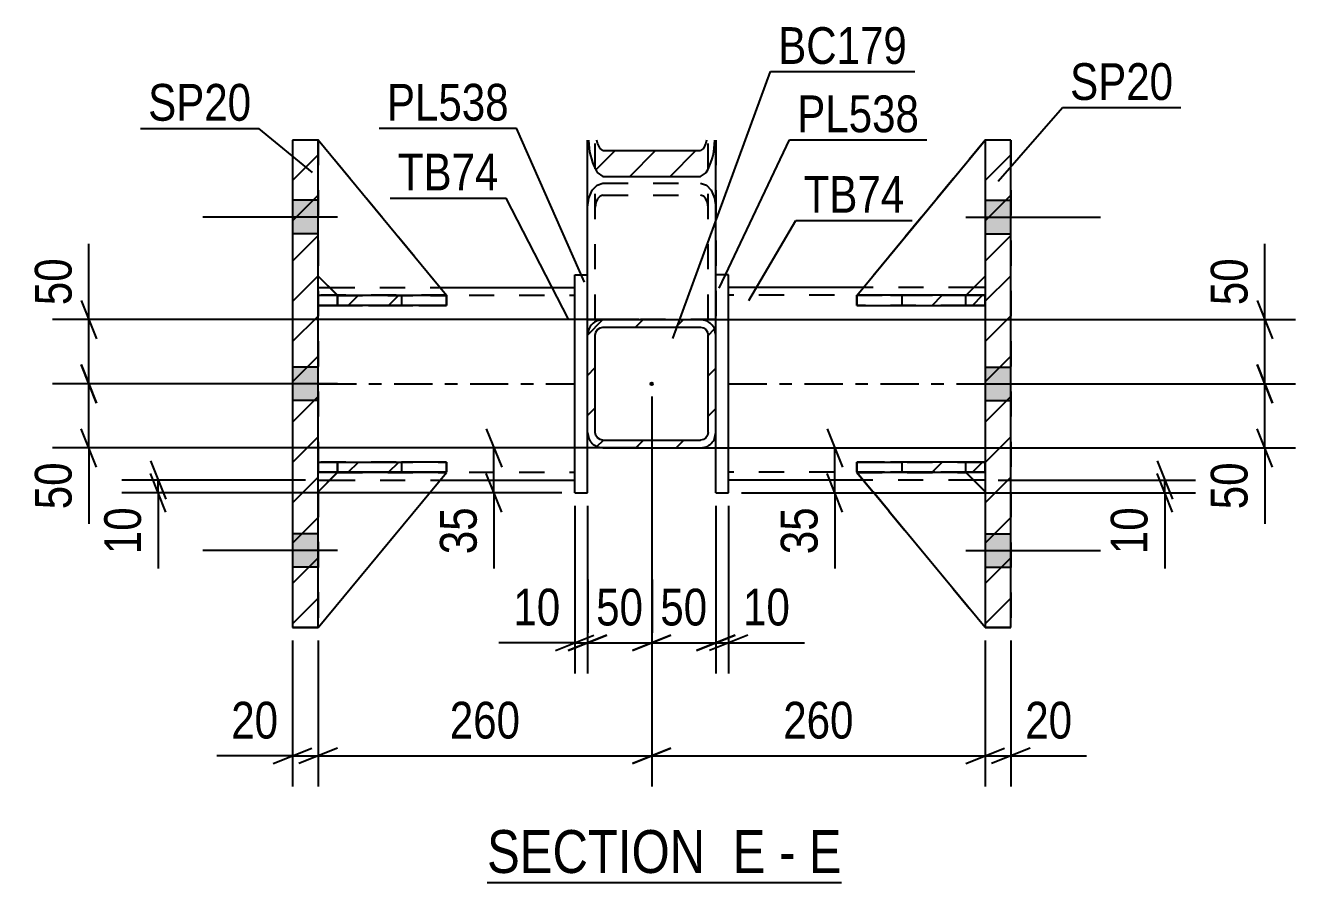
# Model space of a CAD drawing. Header units: millimetres. Extents: x 0 to 841, y 0 to 594.
# Drawn here: x 164 to 263, y 109.6 to 176.4 of the extents above; entities that cross this region are included whole.
import ezdxf

# ---------------------------------------------------------------- set-up
doc = ezdxf.new("R2010")
doc.units = ezdxf.units.MM
doc.linetypes.add('DXK_LINE_DOT2', pattern=[3.9198, 1.9599, -1.9599])
doc.linetypes.add('DXK_LINE_DOT3', pattern=[5.9187, 2.979, -0.9799, 0.9799, -0.9799])
doc.styles.add('Arial Narrow', font='ARIALN.TTF', dxfattribs={"height": 0.2})

# ---------------------------------------------------------------- blocks, each defined once
blk = doc.blocks.new('Unknown-122573939-16 - 6267')
at = {"color": 6, "linetype": 'Continuous'}
blk.add_line((200.005, 109.595), (227.652, 109.595), dxfattribs=at)
at = {"color": 0, "linetype": 'Continuous'}
for points in [[(218.113, 110.345), (218.113, 113.845), (200.005, 113.845), (200.005, 110.345)], [(221.72, 110.345), (221.72, 113.845), (219.163, 113.845), (219.163, 110.345)], [(224.045, 110.345), (224.045, 113.845), (222.77, 113.845), (222.77, 110.345)], [(227.652, 110.345), (227.652, 113.845), (225.095, 113.845), (225.095, 110.345)]]:
    blk.add_wipeout(points, dxfattribs=at)
at = {"color": 7, "linetype": 'Continuous', "style": 'Arial Narrow'}
for s, height, p in [('SECTION ', 3.3405, (200.005, 110.345)), ('E', 3.34, (219.163, 110.345)), ('E', 3.34, (225.095, 110.345)), ('-', 3.34, (222.77, 110.345))]:
    blk.add_text(s, height=height, dxfattribs=at).set_placement(p)
blk = doc.blocks.new('Part-122573939-6396 - 6267')
at = {"linetype": 'Continuous'}
h = blk.add_hatch(dxfattribs=at)
h.set_pattern_fill('', scale=0.7, style=0, pattern_type=0)
h.set_pattern_definition([(45, (232.3552, 142.3732), (-1.57154, 1.57154), [])])
h.paths.add_polyline_path([(238.843, 142.373), (232.355, 142.373), (232.355, 141.573), (238.843, 141.573)])
at = {"color": 2, "linetype": 'Continuous'}
for p, q in [((228.843, 142.373), (232.355, 142.373)), ((228.843, 142.373), (228.843, 141.573)), ((238.843, 142.373), (232.355, 142.373)), ((232.355, 142.373), (232.355, 141.573)), ((238.843, 142.373), (238.843, 142.373)), ((238.843, 141.573), (238.843, 142.373)), ((228.843, 141.573), (232.355, 141.573)), ((232.355, 141.573), (238.843, 141.573)), ((238.843, 141.573), (238.843, 141.573))]:
    blk.add_line(p, q, dxfattribs=at)
at = {"color": 7, "linetype": 'DXK_LINE_DOT2'}
for p, q in [((237.343, 142.373), (228.843, 142.373)), ((237.343, 141.573), (237.343, 142.373)), ((238.843, 142.373), (237.343, 142.373)), ((238.843, 142.373), (238.843, 141.573)), ((228.843, 141.573), (238.843, 141.573))]:
    blk.add_line(p, q, dxfattribs=at)
blk = doc.blocks.new('Part-122573939-6332 - 6267')
at = {"color": 7, "linetype": 'DXK_LINE_DOT2'}
for p, q in [((207.842, 153.475), (207.842, 167.475)), ((208.442, 153.475), (208.442, 167.475)), ((217.242, 153.475), (217.242, 167.475)), ((217.842, 167.475), (217.842, 153.475)), ((217.842, 153.475), (207.842, 153.475))]:
    blk.add_line(p, q, dxfattribs=at)
blk = doc.blocks.new('Bolt-122573939-6338 - 6267')
at = {"linetype": 'Continuous'}
for points in [[(186.842, 160.173), (186.842, 162.773), (184.842, 162.773), (184.842, 160.173)], [(186.842, 160.173), (186.842, 162.773), (184.842, 162.773), (184.842, 160.173)], [(186.842, 147.173), (186.842, 149.773), (184.842, 149.773), (184.842, 147.173)], [(186.842, 134.173), (186.842, 136.773), (184.842, 136.773), (184.842, 134.173)], [(186.842, 134.173), (186.842, 136.773), (184.842, 136.773), (184.842, 134.173)]]:
    blk.add_hatch(color=1, dxfattribs=at).paths.add_polyline_path(points)
at = {"color": 1, "linetype": 'Continuous'}
for p, q in [((186.842, 162.773), (184.842, 162.773)), ((186.842, 162.773), (184.842, 162.773)), ((188.342, 161.473), (177.842, 161.473)), ((188.342, 161.473), (177.842, 161.473)), ((186.842, 160.173), (184.842, 160.173)), ((186.842, 160.173), (184.842, 160.173)), ((186.842, 149.773), (184.842, 149.773)), ((188.342, 148.473), (177.842, 148.473)), ((186.842, 147.173), (184.842, 147.173)), ((186.842, 136.773), (184.842, 136.773)), ((186.842, 136.773), (184.842, 136.773)), ((188.342, 135.473), (177.842, 135.473)), ((188.342, 135.473), (177.842, 135.473)), ((186.842, 134.173), (184.842, 134.173)), ((186.842, 134.173), (184.842, 134.173))]:
    blk.add_line(p, q, dxfattribs=at)
blk = doc.blocks.new('Part-122573939-6383 - 6267')
at = {"color": 7, "linetype": 'DXK_LINE_DOT2'}
for p, q in [((186.842, 155.373), (188.342, 155.373)), ((196.842, 155.373), (186.842, 155.373)), ((186.842, 155.373), (186.842, 155.373)), ((186.842, 155.373), (186.842, 154.573)), ((186.842, 155.373), (186.842, 154.573)), ((188.342, 154.573), (186.842, 154.573)), ((186.842, 154.573), (196.842, 154.573)), ((186.842, 154.573), (186.842, 154.573)), ((188.342, 155.373), (196.842, 155.373)), ((188.342, 155.373), (188.342, 154.573)), ((196.842, 154.573), (188.342, 154.573)), ((196.842, 155.373), (196.842, 154.573))]:
    blk.add_line(p, q, dxfattribs=at)
blk = doc.blocks.new('Part-122573939-6349 - 6267')
at = {"linetype": 'Continuous'}
h = blk.add_hatch(dxfattribs=at)
h.set_pattern_fill('', scale=0.7, style=0, pattern_type=0)
h.set_pattern_definition([(45, (217.1133, 167.4748), (-1.57154, 1.57154), [])])
h.paths.add_polyline_path([(217.772, 167.475), (217.113, 167.475), (217.067, 167.24), (216.872, 166.803), (216.642, 166.65), (209.042, 166.65), (208.813, 166.803), (208.618, 167.24), (208.571, 167.475), (207.913, 167.475), (207.934, 167.123), (208.194, 165.815), (208.583, 164.94), (209.042, 164.633), (216.642, 164.633), (217.102, 164.94), (217.491, 165.815), (217.751, 167.123)])
at = {"color": 2, "linetype": 'Continuous'}
for p, q in [((207.842, 156.973), (207.842, 167.475)), ((207.913, 167.475), (207.934, 167.123)), ((208.618, 167.24), (208.571, 167.475)), ((217.113, 167.475), (217.067, 167.24)), ((217.751, 167.123), (217.772, 167.475)), ((217.842, 156.973), (217.842, 167.475)), ((208.813, 166.803), (208.618, 167.24)), ((209.042, 166.65), (208.813, 166.803)), ((209.042, 166.65), (216.642, 166.65)), ((216.872, 166.803), (216.642, 166.65)), ((217.067, 167.24), (216.872, 166.803)), ((208.583, 164.94), (209.042, 164.633)), ((209.042, 164.633), (216.642, 164.633)), ((216.642, 164.633), (217.102, 164.94)), ((207.842, 153.475), (209.042, 153.475)), ((217.491, 153.475), (216.642, 153.475)), ((217.751, 153.475), (217.491, 153.475)), ((217.842, 153.475), (217.751, 153.475))]:
    blk.add_line(p, q, dxfattribs=at)
at = {"color": 7, "linetype": 'DXK_LINE_DOT2'}
for p, q in [((208.442, 153.475), (208.442, 167.475)), ((217.242, 153.475), (217.242, 167.475)), ((207.934, 162.953), (208.194, 163.557)), ((208.194, 163.557), (208.583, 163.96)), ((208.583, 163.96), (209.042, 164.102)), ((209.042, 164.102), (216.642, 164.102)), ((216.642, 164.102), (217.102, 163.96)), ((217.102, 163.96), (217.491, 163.557)), ((217.491, 163.557), (217.751, 162.953)), ((207.842, 162.241), (207.934, 162.953)), ((208.488, 162.597), (208.442, 162.241)), ((208.618, 162.899), (208.488, 162.597)), ((208.813, 163.101), (208.618, 162.899)), ((209.042, 163.172), (208.813, 163.101)), ((209.042, 163.172), (216.642, 163.172)), ((216.872, 163.101), (216.642, 163.172)), ((217.067, 162.899), (216.872, 163.101)), ((217.197, 162.597), (217.067, 162.899)), ((217.242, 162.241), (217.197, 162.597)), ((217.751, 162.953), (217.842, 162.241)), ((207.842, 153.475), (207.842, 156.973)), ((217.842, 153.475), (217.842, 156.973)), ((207.934, 153.475), (207.842, 153.475)), ((209.042, 153.475), (217.102, 153.475)), ((217.491, 153.475), (217.242, 153.475))]:
    blk.add_line(p, q, dxfattribs=at)
at = {"color": 2, "linetype": 'Continuous'}
for centre, start, end in [((213.077, 167.465), 183.81146, 209.33219), ((212.608, 167.465), 330.66781, 356.18854)]:
    blk.add_arc(centre, 5.154, start, end, dxfattribs=at)
blk = doc.blocks.new('Bolt-122573939-6361 - 6267')
at = {"linetype": 'Continuous'}
for points in [[(240.843, 160.173), (240.843, 162.773), (238.843, 162.773), (238.843, 160.173)], [(240.843, 160.173), (240.843, 162.773), (238.843, 162.773), (238.843, 160.173)], [(240.843, 147.173), (240.843, 149.773), (238.843, 149.773), (238.843, 147.173)], [(240.843, 134.173), (240.843, 136.773), (238.843, 136.773), (238.843, 134.173)], [(240.843, 134.173), (240.843, 136.773), (238.843, 136.773), (238.843, 134.173)]]:
    blk.add_hatch(color=1, dxfattribs=at).paths.add_polyline_path(points)
at = {"color": 1, "linetype": 'Continuous'}
for p, q in [((238.843, 162.773), (240.843, 162.773)), ((238.843, 162.773), (240.843, 162.773)), ((237.343, 161.473), (247.843, 161.473)), ((237.343, 161.473), (247.843, 161.473)), ((238.843, 160.173), (240.843, 160.173)), ((238.843, 160.173), (240.843, 160.173)), ((238.843, 149.773), (240.843, 149.773)), ((237.343, 148.473), (247.843, 148.473)), ((238.843, 147.173), (240.843, 147.173)), ((238.843, 136.773), (240.843, 136.773)), ((238.843, 136.773), (240.843, 136.773)), ((237.343, 135.473), (247.843, 135.473)), ((237.343, 135.473), (247.843, 135.473)), ((238.843, 134.173), (240.843, 134.173)), ((238.843, 134.173), (240.843, 134.173))]:
    blk.add_line(p, q, dxfattribs=at)
blk = doc.blocks.new('Part-122573939-6382 - 6267')
at = {"linetype": 'Continuous'}
h = blk.add_hatch(dxfattribs=at)
h.set_pattern_fill('', scale=0.7, style=0, pattern_type=0)
h.set_pattern_definition([(45, (186.8416, 142.3732), (-1.57154, 1.57154), [])])
h.paths.add_polyline_path([(193.329, 142.373), (186.842, 142.373), (186.842, 141.573), (193.329, 141.573)])
at = {"color": 2, "linetype": 'Continuous'}
for p, q in [((186.842, 142.373), (186.842, 142.373)), ((186.842, 142.373), (193.329, 142.373)), ((186.842, 141.573), (186.842, 142.373)), ((196.842, 142.373), (193.329, 142.373)), ((193.329, 142.373), (193.329, 141.573)), ((196.842, 141.573), (196.842, 142.373)), ((186.842, 141.573), (186.842, 141.573)), ((193.329, 141.573), (186.842, 141.573)), ((196.842, 141.573), (193.329, 141.573))]:
    blk.add_line(p, q, dxfattribs=at)
at = {"color": 7, "linetype": 'DXK_LINE_DOT2'}
for p, q in [((196.842, 142.373), (186.842, 142.373)), ((186.842, 141.573), (186.842, 142.373)), ((188.342, 141.573), (188.342, 142.373)), ((186.842, 141.573), (188.342, 141.573)), ((188.342, 141.573), (196.842, 141.573))]:
    blk.add_line(p, q, dxfattribs=at)
blk = doc.blocks.new('Part-122573939-6384 - 6267')
at = {"color": 7, "linetype": 'DXK_LINE_DOT2'}
for p, q in [((186.842, 142.373), (188.342, 142.373)), ((196.842, 142.373), (186.842, 142.373)), ((186.842, 142.373), (186.842, 142.373)), ((186.842, 142.373), (186.842, 141.573)), ((186.842, 142.373), (186.842, 141.573)), ((188.342, 142.373), (196.842, 142.373)), ((188.342, 142.373), (188.342, 141.573)), ((196.842, 142.373), (196.842, 141.573)), ((188.342, 141.573), (186.842, 141.573)), ((186.842, 141.573), (196.842, 141.573)), ((186.842, 141.573), (186.842, 141.573)), ((196.842, 141.573), (188.342, 141.573))]:
    blk.add_line(p, q, dxfattribs=at)
blk = doc.blocks.new('Part-122573939-6385 - 6267')
at = {"color": 7, "linetype": 'DXK_LINE_DOT2'}
for p, q in [((186.842, 156.863), (186.842, 167.473)), ((196.842, 155.363), (186.842, 167.473)), ((196.842, 155.363), (186.842, 167.473)), ((186.842, 156.863), (188.342, 155.363)), ((186.842, 156.863), (188.342, 155.363)), ((188.342, 155.363), (196.842, 155.363)), ((188.342, 155.363), (188.342, 155.363)), ((188.342, 155.363), (196.842, 155.363)), ((196.842, 155.363), (196.842, 155.363))]:
    blk.add_line(p, q, dxfattribs=at)
blk = doc.blocks.new('Part-122573939-6386 - 6267')
at = {"color": 2, "linetype": 'Continuous'}
for p, q in [((196.842, 155.363), (186.842, 167.473)), ((188.332, 155.373), (186.842, 156.863)), ((195.594, 155.363), (196.842, 155.363)), ((196.842, 155.363), (196.842, 155.363))]:
    blk.add_line(p, q, dxfattribs=at)
at = {"color": 7, "linetype": 'DXK_LINE_DOT2'}
for p, q in [((186.842, 156.863), (186.842, 167.473)), ((196.842, 155.363), (186.842, 167.473)), ((186.842, 156.863), (188.342, 155.363)), ((188.342, 155.363), (188.332, 155.373)), ((188.342, 155.363), (195.594, 155.363)), ((188.342, 155.363), (188.342, 155.363)), ((188.342, 155.363), (196.842, 155.363))]:
    blk.add_line(p, q, dxfattribs=at)
blk = doc.blocks.new('Part-122573939-6387 - 6267')
at = {"color": 7, "linetype": 'DXK_LINE_DOT2'}
for p, q in [((188.342, 141.563), (186.842, 140.063)), ((186.842, 129.473), (196.842, 141.563)), ((186.842, 140.063), (188.342, 141.563)), ((186.842, 129.473), (196.842, 141.563)), ((196.842, 141.563), (188.342, 141.563)), ((188.342, 141.563), (188.342, 141.563)), ((188.342, 141.563), (196.842, 141.563)), ((196.842, 141.563), (196.842, 141.563)), ((186.842, 140.063), (186.842, 129.473))]:
    blk.add_line(p, q, dxfattribs=at)
blk = doc.blocks.new('Part-122573939-6394 - 6267')
at = {"color": 2, "linetype": 'Continuous'}
for p, q in [((188.342, 141.563), (186.842, 140.063)), ((186.842, 129.473), (196.842, 141.563)), ((196.842, 141.563), (188.342, 141.563)), ((188.342, 141.563), (188.342, 141.563)), ((196.842, 141.563), (196.842, 141.563))]:
    blk.add_line(p, q, dxfattribs=at)
at = {"color": 7, "linetype": 'DXK_LINE_DOT2'}
for p, q in [((186.842, 140.063), (188.342, 141.563)), ((186.842, 129.473), (196.842, 141.563)), ((188.342, 141.563), (196.842, 141.563)), ((186.842, 140.063), (186.842, 129.473))]:
    blk.add_line(p, q, dxfattribs=at)
blk = doc.blocks.new('Part-122573939-6395 - 6267')
at = {"linetype": 'Continuous'}
h = blk.add_hatch(dxfattribs=at)
h.set_pattern_fill('', scale=0.7, style=0, pattern_type=0)
h.set_pattern_definition([(45, (232.3552, 155.3732), (-1.57154, 1.57154), [])])
h.paths.add_polyline_path([(238.843, 155.373), (232.355, 155.373), (232.355, 154.573), (238.843, 154.573)])
at = {"color": 2, "linetype": 'Continuous'}
for p, q in [((228.851, 155.373), (228.843, 155.373)), ((228.843, 155.373), (228.843, 154.573)), ((228.843, 154.573), (232.355, 154.573)), ((232.355, 155.373), (230.09, 155.373)), ((238.843, 155.373), (232.355, 155.373)), ((232.355, 155.373), (232.355, 154.573)), ((232.355, 154.573), (238.843, 154.573)), ((238.843, 155.373), (238.843, 155.373)), ((238.843, 154.573), (238.843, 155.373)), ((238.843, 154.573), (238.843, 154.573))]:
    blk.add_line(p, q, dxfattribs=at)
at = {"color": 7, "linetype": 'DXK_LINE_DOT2'}
for p, q in [((228.843, 154.573), (238.843, 154.573)), ((230.09, 155.373), (228.851, 155.373)), ((237.343, 155.373), (228.851, 155.373)), ((237.343, 154.573), (237.343, 155.373)), ((237.343, 155.373), (238.843, 155.373)), ((238.843, 154.573), (238.843, 155.373))]:
    blk.add_line(p, q, dxfattribs=at)
blk = doc.blocks.new('Part-122573939-6397 - 6267')
at = {"color": 7, "linetype": 'DXK_LINE_DOT2'}
for p, q in [((228.843, 154.573), (228.843, 155.373)), ((228.843, 155.373), (237.343, 155.373)), ((238.842, 155.373), (228.843, 155.373)), ((237.343, 154.573), (228.843, 154.573)), ((228.843, 154.573), (238.842, 154.573)), ((237.343, 154.573), (237.343, 155.373)), ((237.343, 155.373), (238.843, 155.373)), ((238.843, 154.573), (237.343, 154.573)), ((238.842, 154.573), (238.842, 155.373)), ((238.842, 155.373), (238.843, 155.373)), ((238.842, 154.573), (238.843, 154.573)), ((238.843, 154.573), (238.843, 155.373))]:
    blk.add_line(p, q, dxfattribs=at)
blk = doc.blocks.new('Part-122573939-6398 - 6267')
at = {"color": 7, "linetype": 'DXK_LINE_DOT2'}
for p, q in [((228.843, 141.573), (228.843, 142.373)), ((228.843, 142.373), (237.343, 142.373)), ((238.842, 142.373), (228.843, 142.373)), ((237.343, 141.573), (237.343, 142.373)), ((237.343, 142.373), (238.843, 142.373)), ((238.842, 141.573), (238.842, 142.373)), ((238.842, 142.373), (238.843, 142.373)), ((238.843, 141.573), (238.843, 142.373)), ((237.343, 141.573), (228.843, 141.573)), ((228.843, 141.573), (238.842, 141.573)), ((238.843, 141.573), (237.343, 141.573)), ((238.842, 141.573), (238.843, 141.573))]:
    blk.add_line(p, q, dxfattribs=at)
blk = doc.blocks.new('Part-122573939-6399 - 6267')
at = {"color": 7, "linetype": 'DXK_LINE_DOT2'}
for p, q in [((228.843, 155.363), (238.843, 167.473)), ((238.843, 167.473), (228.843, 155.363)), ((238.843, 167.473), (238.843, 156.863)), ((238.843, 156.863), (237.343, 155.363)), ((237.343, 155.363), (238.843, 156.863)), ((228.843, 155.363), (228.843, 155.363)), ((237.343, 155.363), (228.843, 155.363)), ((237.343, 155.363), (228.843, 155.363)), ((237.343, 155.363), (237.343, 155.363))]:
    blk.add_line(p, q, dxfattribs=at)
blk = doc.blocks.new('Part-122573939-6404 - 6267')
at = {"color": 2, "linetype": 'Continuous'}
for p, q in [((229.346, 155.973), (218.842, 155.973)), ((238.843, 155.973), (237.952, 155.973)), ((229.33, 140.973), (218.842, 140.973)), ((238.843, 140.973), (237.932, 140.973))]:
    blk.add_line(p, q, dxfattribs=at)
at = {"color": 7, "linetype": 'DXK_LINE_DOT2'}
for p, q in [((218.842, 140.973), (218.842, 155.973)), ((237.952, 155.973), (229.346, 155.973)), ((238.843, 155.973), (238.843, 140.973)), ((238.843, 155.373), (218.842, 155.373)), ((238.843, 141.573), (218.842, 141.573)), ((237.932, 140.973), (229.33, 140.973))]:
    blk.add_line(p, q, dxfattribs=at)
at = {"color": 7, "linetype": 'DXK_LINE_DOT3'}
blk.add_line((218.842, 148.473), (238.843, 148.473), dxfattribs=at)
blk = doc.blocks.new('Part-122573939-6413 - 6267')
at = {"linetype": 'Continuous'}
h = blk.add_hatch(dxfattribs=at)
h.set_pattern_fill('', scale=0.7, style=0, pattern_type=0)
h.set_pattern_definition([(45, (209.0424, 153.4754), (-1.57154, 1.57154), [])])
h.paths.add_polyline_path([(216.642, 153.475), (209.042, 153.475), (208.583, 153.384), (208.194, 153.124), (207.934, 152.735), (207.842, 152.275), (207.842, 144.675), (207.934, 144.216), (208.194, 143.827), (208.583, 143.567), (209.042, 143.475), (216.642, 143.475), (217.102, 143.567), (217.491, 143.827), (217.751, 144.216), (217.842, 144.675), (217.842, 152.275), (217.751, 152.735), (217.491, 153.124), (217.102, 153.384)])
h.paths.add_polyline_path([(217.197, 152.505), (217.242, 152.275), (217.242, 144.675), (217.197, 144.446), (217.067, 144.251), (216.872, 144.121), (216.642, 144.075), (209.042, 144.075), (208.813, 144.121), (208.618, 144.251), (208.488, 144.446), (208.442, 144.675), (208.442, 152.275), (208.488, 152.505), (208.618, 152.7), (208.813, 152.83), (209.042, 152.875), (216.642, 152.875), (216.872, 152.83), (217.067, 152.7)])
blk.add_hatch(color=30, dxfattribs=at).paths.add_polyline_path([(212.842, 148.375, -1), (212.842, 148.575, -1)])
at = {"color": 2, "linetype": 'Continuous'}
for p, q in [((207.934, 152.735), (207.842, 152.275)), ((208.488, 152.505), (208.618, 152.7)), ((209.042, 153.475), (208.583, 153.384)), ((208.618, 152.7), (208.813, 152.83)), ((208.813, 152.83), (209.042, 152.875)), ((209.042, 153.475), (209.042, 153.475)), ((209.042, 153.475), (216.642, 153.475)), ((209.042, 152.875), (209.042, 152.875)), ((209.042, 152.875), (216.642, 152.875)), ((216.642, 153.475), (216.642, 153.475)), ((217.102, 153.384), (216.642, 153.475)), ((216.642, 152.875), (216.642, 152.875)), ((216.642, 152.875), (216.872, 152.83)), ((216.872, 152.83), (217.067, 152.7)), ((217.067, 152.7), (217.197, 152.505)), ((217.842, 152.275), (217.751, 152.735)), ((207.842, 152.275), (207.842, 152.275)), ((207.842, 144.675), (207.842, 152.275)), ((208.442, 152.275), (208.488, 152.505)), ((208.442, 152.275), (208.442, 152.275)), ((208.442, 144.675), (208.442, 152.275)), ((217.197, 152.505), (217.242, 152.275)), ((217.242, 152.275), (217.242, 152.275)), ((217.242, 144.675), (217.242, 152.275)), ((217.842, 152.275), (217.842, 152.275)), ((217.842, 144.675), (217.842, 152.275)), ((207.842, 144.675), (207.842, 144.675)), ((207.842, 144.675), (207.934, 144.216)), ((208.442, 144.675), (208.442, 144.675)), ((208.488, 144.446), (208.442, 144.675)), ((217.242, 144.675), (217.197, 144.446)), ((217.242, 144.675), (217.242, 144.675)), ((217.751, 144.216), (217.842, 144.675)), ((217.842, 144.675), (217.842, 144.675)), ((208.618, 144.251), (208.488, 144.446)), ((208.813, 144.121), (208.618, 144.251)), ((209.042, 144.075), (208.813, 144.121)), ((209.042, 144.075), (209.042, 144.075)), ((209.042, 144.075), (216.642, 144.075)), ((216.872, 144.121), (216.642, 144.075)), ((216.642, 144.075), (216.642, 144.075)), ((217.067, 144.251), (216.872, 144.121)), ((217.197, 144.446), (217.067, 144.251)), ((208.583, 143.567), (209.042, 143.475)), ((209.042, 143.475), (209.042, 143.475)), ((209.042, 143.475), (216.642, 143.475)), ((216.642, 143.475), (217.102, 143.567)), ((216.642, 143.475), (216.642, 143.475))]:
    blk.add_line(p, q, dxfattribs=at)
at = {"color": 7, "linetype": 'DXK_LINE_DOT3'}
blk.add_line((212.842, 148.475), (212.842, 148.475), dxfattribs=at)
at = {"color": 30, "linetype": 'DXK_LINE_DOT3'}
blk.add_line((212.842, 148.475), (212.842, 148.475), dxfattribs=at)
at = {"color": 30, "linetype": 'Continuous'}
blk.add_circle((212.842, 148.475), 0.1, dxfattribs=at)
at = {"color": 2, "linetype": 'Continuous'}
for centre, start, end in [((209.042, 152.275), 112.5, 157.5), ((216.642, 152.275), 22.5, 67.5), ((209.042, 144.675), 202.5, 247.5), ((216.642, 144.675), 292.5, 337.5)]:
    blk.add_arc(centre, 1.2, start, end, dxfattribs=at)
blk = doc.blocks.new('Part-122573939-6414 - 6267')
at = {"color": 2, "linetype": 'Continuous'}
for p, q in [((228.843, 155.363), (238.843, 167.473)), ((237.352, 155.373), (238.843, 156.863)), ((228.843, 155.363), (228.843, 155.363)), ((230.09, 155.363), (228.843, 155.363))]:
    blk.add_line(p, q, dxfattribs=at)
at = {"color": 7, "linetype": 'DXK_LINE_DOT2'}
for p, q in [((228.843, 155.363), (238.843, 167.473)), ((238.843, 167.473), (238.843, 156.863)), ((238.843, 156.863), (237.343, 155.363)), ((237.343, 155.363), (228.843, 155.363)), ((237.343, 155.363), (230.09, 155.363)), ((237.343, 155.363), (237.352, 155.373)), ((237.343, 155.363), (237.343, 155.363))]:
    blk.add_line(p, q, dxfattribs=at)
blk = doc.blocks.new('Part-122573939-6415 - 6267')
at = {"color": 7, "linetype": 'DXK_LINE_DOT2'}
for p, q in [((228.843, 141.563), (237.343, 141.563)), ((238.843, 129.473), (228.843, 141.563)), ((228.843, 141.563), (228.843, 141.563)), ((237.343, 141.563), (228.843, 141.563)), ((228.843, 141.563), (238.843, 129.473)), ((237.343, 141.563), (238.843, 140.063)), ((237.343, 141.563), (237.343, 141.563)), ((238.843, 140.063), (237.343, 141.563)), ((238.843, 140.063), (238.843, 129.473))]:
    blk.add_line(p, q, dxfattribs=at)
blk = doc.blocks.new('Part-122573939-6416 - 6267')
at = {"color": 2, "linetype": 'Continuous'}
for p, q in [((228.843, 141.563), (228.843, 141.563)), ((237.343, 141.563), (228.843, 141.563)), ((238.843, 129.473), (228.843, 141.563)), ((237.343, 141.563), (237.343, 141.563)), ((237.343, 141.563), (238.843, 140.063))]:
    blk.add_line(p, q, dxfattribs=at)
at = {"color": 7, "linetype": 'DXK_LINE_DOT2'}
for p, q in [((228.843, 141.563), (237.343, 141.563)), ((238.843, 129.473), (228.843, 141.563)), ((237.343, 141.563), (238.843, 140.063)), ((238.843, 140.063), (238.843, 129.473))]:
    blk.add_line(p, q, dxfattribs=at)
blk = doc.blocks.new('Part-122573939-6421 - 6267')
at = {"color": 2, "linetype": 'Continuous'}
for p, q in [((186.842, 155.973), (187.733, 155.973)), ((196.339, 155.973), (206.842, 155.973)), ((186.842, 140.973), (187.752, 140.973)), ((196.354, 140.973), (206.842, 140.973))]:
    blk.add_line(p, q, dxfattribs=at)
at = {"color": 7, "linetype": 'DXK_LINE_DOT2'}
for p, q in [((186.842, 140.973), (186.842, 155.973)), ((187.733, 155.973), (196.339, 155.973)), ((206.842, 140.973), (206.842, 155.973)), ((186.842, 155.373), (206.842, 155.373)), ((186.842, 141.573), (206.842, 141.573)), ((187.752, 140.973), (196.354, 140.973))]:
    blk.add_line(p, q, dxfattribs=at)
at = {"color": 7, "linetype": 'DXK_LINE_DOT3'}
blk.add_line((186.842, 148.473), (206.842, 148.473), dxfattribs=at)
blk = doc.blocks.new('Part-122573939-6426 - 6267')
at = {"color": 2, "linetype": 'Continuous'}
for p, q in [((206.842, 139.973), (206.842, 156.973)), ((206.842, 156.973), (207.842, 156.973)), ((207.842, 152.275), (207.842, 156.973)), ((207.842, 139.973), (207.842, 144.675)), ((206.842, 139.973), (207.842, 139.973))]:
    blk.add_line(p, q, dxfattribs=at)
at = {"color": 7, "linetype": 'DXK_LINE_DOT2'}
blk.add_line((207.842, 144.675), (207.842, 152.275), dxfattribs=at)
blk = doc.blocks.new('Part-122573939-6431 - 6267')
at = {"color": 2, "linetype": 'Continuous'}
for p, q in [((218.842, 156.973), (217.842, 156.973)), ((217.842, 152.275), (217.842, 156.973)), ((218.842, 139.973), (218.842, 156.973)), ((217.842, 139.973), (217.842, 144.675)), ((217.842, 139.973), (218.842, 139.973))]:
    blk.add_line(p, q, dxfattribs=at)
at = {"color": 7, "linetype": 'DXK_LINE_DOT2'}
blk.add_line((217.842, 144.675), (217.842, 152.275), dxfattribs=at)
blk = doc.blocks.new('Part-122573939-6439 - 6267')
at = {"linetype": 'Continuous'}
h = blk.add_hatch(dxfattribs=at)
h.set_pattern_fill('', scale=0.7, style=0, pattern_type=0)
h.set_pattern_definition([(45, (184.8424, 167.4726), (-1.57154, 1.57154), [])])
h.paths.add_polyline_path([(186.842, 167.473), (184.842, 167.473), (184.842, 129.473), (186.842, 129.473)])
at = {"color": 7, "linetype": 'DXK_LINE_DOT2'}
for p, q in [((186.842, 167.473), (184.842, 167.473)), ((184.842, 167.473), (184.842, 129.473)), ((186.842, 167.473), (186.842, 129.473)), ((186.842, 129.473), (184.842, 129.473))]:
    blk.add_line(p, q, dxfattribs=at)
at = {"color": 2, "linetype": 'Continuous'}
for p, q in [((186.842, 167.473), (184.842, 167.473)), ((184.842, 167.473), (184.842, 129.473)), ((186.842, 129.473), (186.842, 167.473)), ((184.842, 129.473), (186.842, 129.473))]:
    blk.add_line(p, q, dxfattribs=at)
blk = doc.blocks.new('Part-122573939-6444 - 6267')
at = {"linetype": 'Continuous'}
h = blk.add_hatch(dxfattribs=at)
h.set_pattern_fill('', scale=0.7, style=0, pattern_type=0)
h.set_pattern_definition([(45, (238.8428, 167.473), (-1.57154, 1.57154), [])])
h.paths.add_polyline_path([(240.843, 167.473), (238.843, 167.473), (238.843, 129.473), (240.843, 129.473)])
at = {"color": 7, "linetype": 'DXK_LINE_DOT2'}
for p, q in [((240.843, 167.473), (238.843, 167.473)), ((238.843, 167.473), (238.843, 129.473)), ((240.843, 167.473), (240.843, 129.473)), ((240.843, 129.473), (238.843, 129.473))]:
    blk.add_line(p, q, dxfattribs=at)
at = {"color": 2, "linetype": 'Continuous'}
for p, q in [((240.843, 167.473), (238.843, 167.473)), ((238.843, 167.473), (238.843, 129.473)), ((240.843, 129.473), (240.843, 167.473)), ((238.843, 129.473), (240.843, 129.473))]:
    blk.add_line(p, q, dxfattribs=at)
blk = doc.blocks.new('Part-122573939-6445 - 6267')
at = {"linetype": 'Continuous'}
h = blk.add_hatch(dxfattribs=at)
h.set_pattern_fill('', scale=0.7, style=0, pattern_type=0)
h.set_pattern_definition([(45, (186.8416, 155.3732), (-1.57154, 1.57154), [])])
h.paths.add_polyline_path([(193.329, 155.373), (186.842, 155.373), (186.842, 154.573), (193.329, 154.573)])
at = {"color": 2, "linetype": 'Continuous'}
for p, q in [((186.842, 155.373), (186.842, 155.373)), ((186.842, 155.373), (193.329, 155.373)), ((186.842, 154.573), (186.842, 155.373)), ((186.842, 154.573), (186.842, 154.573)), ((193.329, 154.573), (186.842, 154.573)), ((193.329, 155.373), (195.594, 155.373)), ((193.329, 155.373), (193.329, 154.573)), ((196.842, 154.573), (193.329, 154.573)), ((196.834, 155.373), (196.842, 155.373)), ((196.842, 154.573), (196.842, 155.373))]:
    blk.add_line(p, q, dxfattribs=at)
at = {"color": 7, "linetype": 'DXK_LINE_DOT2'}
for p, q in [((186.842, 154.573), (186.842, 155.373)), ((186.842, 155.373), (196.834, 155.373)), ((186.842, 154.573), (188.342, 154.573)), ((188.342, 154.573), (188.342, 155.373)), ((188.342, 154.573), (196.842, 154.573))]:
    blk.add_line(p, q, dxfattribs=at)
blk = doc.blocks.new('StraightDimension-122573939-6560 - 6267')
at = {"color": 7, "linetype": 'Continuous'}
for p, q in [((226.521, 144.975), (227.721, 141.975)), ((213.842, 143.475), (229.521, 143.475)), ((227.121, 139.973), (227.121, 143.475)), ((227.721, 138.473), (226.521, 141.473)), ((219.842, 139.973), (229.521, 139.973)), ((227.121, 139.973), (227.121, 134.067)), ((227.121, 139.973), (227.121, 134.067))]:
    blk.add_line(p, q, dxfattribs=at)
at = {"color": 0}
blk.add_wipeout([(226.371, 139.448), (222.171, 139.448), (222.171, 134.592), (226.371, 134.592)], dxfattribs=at)
at = {"color": 3, "style": 'Arial Narrow'}
blk.add_text('35', height=2.8633, rotation=90.00021, dxfattribs=at).set_placement((225.771, 135.192))
blk = doc.blocks.new('StraightDimension-122573939-6581 - 6267')
at = {"color": 7, "linetype": 'Continuous'}
for p, q in [((212.842, 147.475), (212.842, 125.886)), ((207.842, 138.973), (207.842, 125.886)), ((206.342, 127.686), (209.342, 128.886)), ((214.342, 128.886), (211.342, 127.686)), ((207.842, 128.286), (212.842, 128.286))]:
    blk.add_line(p, q, dxfattribs=at)
at = {"color": 0}
blk.add_wipeout([(212.771, 129.036), (212.771, 133.236), (207.914, 133.236), (207.914, 129.036)], dxfattribs=at)
at = {"color": 3, "style": 'Arial Narrow'}
blk.add_text('50', height=2.8633, dxfattribs=at).set_placement((208.514, 129.636))
blk = doc.blocks.new('StraightDimension-122573939-6453 - 6267')
at = {"color": 7, "linetype": 'Continuous'}
for p, q in [((260.645, 153.476), (260.645, 159.382)), ((260.645, 153.476), (260.645, 159.382)), ((260.045, 154.976), (261.245, 151.976)), ((213.842, 153.476), (263.045, 153.476)), ((260.645, 148.473), (260.645, 153.476)), ((261.245, 146.973), (260.045, 149.973)), ((246.343, 148.473), (263.045, 148.473))]:
    blk.add_line(p, q, dxfattribs=at)
at = {"color": 0}
blk.add_wipeout([(259.895, 158.857), (255.695, 158.857), (255.695, 154), (259.895, 154.001)], dxfattribs=at)
at = {"color": 3, "style": 'Arial Narrow'}
blk.add_text('50', height=2.8633, rotation=90.00021, dxfattribs=at).set_placement((259.295, 154.601))
blk = doc.blocks.new('StraightDimension-122573939-6527 - 6267')
at = {"color": 7, "linetype": 'Continuous'}
for p, q in [((252.245, 142.473), (253.445, 139.473)), ((239.843, 140.973), (255.245, 140.973)), ((253.445, 138.473), (252.245, 141.473)), ((252.845, 139.973), (252.845, 140.973)), ((219.842, 139.973), (255.245, 139.973)), ((252.845, 139.973), (252.845, 134.067)), ((252.845, 139.973), (252.845, 134.067))]:
    blk.add_line(p, q, dxfattribs=at)
at = {"color": 0}
blk.add_wipeout([(252.095, 139.448), (247.895, 139.448), (247.895, 134.592), (252.095, 134.592)], dxfattribs=at)
at = {"color": 3, "style": 'Arial Narrow'}
blk.add_text('10', height=2.8633, rotation=90.00021, dxfattribs=at).set_placement((251.495, 135.192))
blk = doc.blocks.new('StraightDimension-122573939-6593 - 6267')
at = {"color": 7, "linetype": 'Continuous'}
for p, q in [((212.842, 147.475), (212.842, 125.886)), ((217.842, 138.973), (217.842, 125.886)), ((211.342, 127.686), (214.342, 128.886)), ((219.342, 128.886), (216.342, 127.686)), ((212.842, 128.286), (217.842, 128.286))]:
    blk.add_line(p, q, dxfattribs=at)
at = {"color": 0}
blk.add_wipeout([(217.771, 129.036), (217.771, 133.236), (212.914, 133.236), (212.914, 129.036)], dxfattribs=at)
at = {"color": 3, "style": 'Arial Narrow'}
blk.add_text('50', height=2.8633, dxfattribs=at).set_placement((213.514, 129.636))
blk = doc.blocks.new('StraightDimension-122573939-6605 - 6267')
at = {"color": 7, "linetype": 'Continuous'}
for p, q in [((217.842, 138.973), (217.842, 125.886)), ((218.842, 138.973), (218.842, 125.886)), ((216.342, 127.686), (219.342, 128.886)), ((220.342, 128.886), (217.342, 127.686)), ((217.842, 128.286), (218.842, 128.286)), ((218.842, 128.286), (224.749, 128.286)), ((218.842, 128.286), (224.749, 128.286))]:
    blk.add_line(p, q, dxfattribs=at)
at = {"color": 0}
blk.add_wipeout([(224.224, 129.036), (224.224, 133.236), (219.367, 133.236), (219.367, 129.036)], dxfattribs=at)
at = {"color": 3, "style": 'Arial Narrow'}
blk.add_text('10', height=2.8633, dxfattribs=at).set_placement((219.967, 129.636))
blk = doc.blocks.new('StraightDimension-122573939-6549 - 6267')
at = {"color": 7, "linetype": 'Continuous'}
for p, q in [((199.945, 144.975), (201.145, 141.975)), ((211.842, 143.475), (197.695, 143.475)), ((200.545, 139.973), (200.545, 143.475)), ((201.145, 138.473), (199.945, 141.473)), ((205.842, 139.973), (197.695, 139.973)), ((200.545, 139.973), (200.545, 134.067)), ((200.545, 139.973), (200.545, 134.067))]:
    blk.add_line(p, q, dxfattribs=at)
at = {"color": 0}
blk.add_wipeout([(199.795, 139.448), (195.595, 139.448), (195.595, 134.592), (199.795, 134.592)], dxfattribs=at)
at = {"color": 3, "style": 'Arial Narrow'}
blk.add_text('35', height=2.8633, rotation=90.00021, dxfattribs=at).set_placement((199.195, 135.192))
blk = doc.blocks.new('StraightDimension-122573939-6632 - 6267')
at = {"color": 7, "linetype": 'Continuous'}
for p, q in [((212.842, 147.475), (212.842, 117.073)), ((186.842, 128.473), (186.842, 117.073)), ((188.342, 120.073), (185.342, 118.873)), ((211.342, 118.873), (214.342, 120.073)), ((186.842, 119.473), (212.842, 119.473))]:
    blk.add_line(p, q, dxfattribs=at)
at = {"color": 0}
blk.add_wipeout([(203.184, 120.223), (203.184, 124.423), (196.5, 124.423), (196.5, 120.223)], dxfattribs=at)
at = {"color": 3, "style": 'Arial Narrow'}
blk.add_text('260', height=2.8633, dxfattribs=at).set_placement((197.1, 120.823))
blk = doc.blocks.new('StraightDimension-122573939-6508 - 6267')
at = {"color": 7, "linetype": 'Continuous'}
for p, q in [((168.362, 149.973), (169.562, 146.973)), ((179.342, 148.473), (166.112, 148.473)), ((168.962, 143.475), (168.962, 148.473)), ((169.562, 141.975), (168.362, 144.975)), ((211.842, 143.475), (166.112, 143.475)), ((168.962, 143.475), (168.962, 137.569)), ((168.962, 143.475), (168.962, 137.569))]:
    blk.add_line(p, q, dxfattribs=at)
at = {"color": 0}
blk.add_wipeout([(168.212, 142.95), (164.012, 142.95), (164.012, 138.094), (168.212, 138.094)], dxfattribs=at)
at = {"color": 3, "style": 'Arial Narrow'}
blk.add_text('50', height=2.8633, rotation=90.00021, dxfattribs=at).set_placement((167.612, 138.694))
blk = doc.blocks.new('StraightDimension-122573939-6616 - 6267')
at = {"color": 7, "linetype": 'Continuous'}
for p, q in [((184.842, 128.473), (184.842, 117.073)), ((186.842, 128.473), (186.842, 117.073)), ((183.342, 118.873), (186.342, 120.073)), ((188.342, 120.073), (185.342, 118.873)), ((184.842, 119.473), (178.936, 119.473)), ((184.842, 119.473), (178.936, 119.473)), ((184.842, 119.473), (186.842, 119.473))]:
    blk.add_line(p, q, dxfattribs=at)
at = {"color": 0}
blk.add_wipeout([(184.317, 120.223), (184.317, 124.423), (179.461, 124.423), (179.461, 120.223)], dxfattribs=at)
at = {"color": 3, "style": 'Arial Narrow'}
blk.add_text('20', height=2.8633, dxfattribs=at).set_placement((180.061, 120.823))
blk = doc.blocks.new('StraightDimension-122573939-6471 - 6267')
at = {"color": 7, "linetype": 'Continuous'}
for p, q in [((260.045, 149.973), (261.245, 146.973)), ((246.343, 148.473), (263.045, 148.473)), ((260.645, 143.475), (260.645, 148.473)), ((261.245, 141.975), (260.045, 144.975)), ((213.842, 143.475), (263.045, 143.475)), ((260.645, 143.475), (260.645, 137.569)), ((260.645, 143.475), (260.645, 137.569))]:
    blk.add_line(p, q, dxfattribs=at)
at = {"color": 0}
blk.add_wipeout([(259.895, 142.95), (255.695, 142.95), (255.695, 138.094), (259.895, 138.094)], dxfattribs=at)
at = {"color": 3, "style": 'Arial Narrow'}
blk.add_text('50', height=2.8633, rotation=90.00021, dxfattribs=at).set_placement((259.295, 138.694))
blk = doc.blocks.new('StraightDimension-122573939-6489 - 6267')
at = {"color": 7, "linetype": 'Continuous'}
for p, q in [((168.962, 153.476), (168.962, 159.382)), ((168.962, 153.476), (168.962, 159.382)), ((168.362, 154.976), (169.562, 151.976)), ((211.842, 153.476), (166.112, 153.476)), ((168.962, 148.473), (168.962, 153.476)), ((169.562, 146.973), (168.362, 149.973)), ((179.342, 148.473), (166.112, 148.473))]:
    blk.add_line(p, q, dxfattribs=at)
at = {"color": 0}
blk.add_wipeout([(168.212, 158.857), (164.012, 158.857), (164.012, 154), (168.212, 154.001)], dxfattribs=at)
at = {"color": 3, "style": 'Arial Narrow'}
blk.add_text('50', height=2.8633, rotation=90.00021, dxfattribs=at).set_placement((167.612, 154.601))
blk = doc.blocks.new('StraightDimension-122573939-6538 - 6267')
at = {"color": 7, "linetype": 'Continuous'}
for p, q in [((173.773, 142.473), (174.973, 139.473)), ((185.842, 140.973), (171.523, 140.973)), ((174.973, 138.473), (173.773, 141.473)), ((174.373, 139.973), (174.373, 140.973)), ((205.842, 139.973), (171.523, 139.973)), ((174.373, 139.973), (174.373, 134.067)), ((174.373, 139.973), (174.373, 134.067))]:
    blk.add_line(p, q, dxfattribs=at)
at = {"color": 0}
blk.add_wipeout([(173.623, 139.448), (169.423, 139.448), (169.423, 134.592), (173.623, 134.592)], dxfattribs=at)
at = {"color": 3, "style": 'Arial Narrow'}
blk.add_text('10', height=2.8633, rotation=90.00021, dxfattribs=at).set_placement((173.023, 135.192))
blk = doc.blocks.new('StraightDimension-122573939-6571 - 6267')
at = {"color": 7, "linetype": 'Continuous'}
for p, q in [((206.842, 138.973), (206.842, 125.886)), ((207.842, 138.973), (207.842, 125.886)), ((205.342, 127.686), (208.342, 128.886)), ((209.342, 128.886), (206.342, 127.686)), ((206.842, 128.286), (200.936, 128.286)), ((206.842, 128.286), (200.936, 128.286)), ((206.842, 128.286), (207.842, 128.286))]:
    blk.add_line(p, q, dxfattribs=at)
at = {"color": 0}
blk.add_wipeout([(206.317, 129.036), (206.317, 133.236), (201.461, 133.236), (201.461, 129.036)], dxfattribs=at)
at = {"color": 3, "style": 'Arial Narrow'}
blk.add_text('10', height=2.8633, dxfattribs=at).set_placement((202.061, 129.636))
blk = doc.blocks.new('StraightDimension-122573939-6650 - 6267')
at = {"color": 7, "linetype": 'Continuous'}
for p, q in [((212.842, 147.475), (212.842, 117.073)), ((238.843, 128.473), (238.843, 117.073)), ((214.342, 120.073), (211.342, 118.873)), ((237.343, 118.873), (240.343, 120.073)), ((212.842, 119.473), (238.843, 119.473))]:
    blk.add_line(p, q, dxfattribs=at)
at = {"color": 0}
blk.add_wipeout([(229.185, 120.223), (229.185, 124.423), (222.5, 124.423), (222.5, 120.223)], dxfattribs=at)
at = {"color": 3, "style": 'Arial Narrow'}
blk.add_text('260', height=2.8633, dxfattribs=at).set_placement((223.1, 120.823))
blk = doc.blocks.new('StraightDimension-122573939-6668 - 6267')
at = {"color": 7, "linetype": 'Continuous'}
for p, q in [((238.843, 128.473), (238.843, 117.073)), ((240.843, 128.473), (240.843, 117.073)), ((237.343, 118.873), (240.343, 120.073)), ((242.343, 120.073), (239.343, 118.873)), ((238.843, 119.473), (240.843, 119.473)), ((240.843, 119.473), (246.749, 119.473)), ((240.843, 119.473), (246.749, 119.473))]:
    blk.add_line(p, q, dxfattribs=at)
at = {"color": 0}
blk.add_wipeout([(246.224, 120.223), (246.224, 124.423), (241.368, 124.423), (241.368, 120.223)], dxfattribs=at)
at = {"color": 3, "style": 'Arial Narrow'}
blk.add_text('20', height=2.8633, dxfattribs=at).set_placement((241.968, 120.823))
blk = doc.blocks.new('Mark-122573939-6409 - 6267')
at = {"color": 30, "linetype": 'Continuous'}
for p, q in [((214.48, 151.992), (222.106, 172.807)), ((222.106, 172.807), (233.355, 172.807))]:
    blk.add_line(p, q, dxfattribs=at)
at = {"color": 0}
blk.add_wipeout([(232.755, 173.407), (232.755, 176.407), (222.706, 176.407), (222.706, 173.407)], dxfattribs=at)
blk.add_wipeout([(232.755, 173.407), (232.755, 176.407), (222.706, 176.407), (222.706, 173.407)], dxfattribs=at)
at = {"color": 3, "style": 'Arial Narrow'}
blk.add_text('BC179', height=2.8633, dxfattribs=at).set_placement((222.706, 173.407))
blk = doc.blocks.new('Mark-122573939-6400 - 6267')
at = {"color": 30, "linetype": 'Continuous'}
for p, q in [((220.409, 154.959), (224.09, 161.202)), ((224.09, 161.202), (233.145, 161.202))]:
    blk.add_line(p, q, dxfattribs=at)
at = {"color": 0}
blk.add_wipeout([(232.545, 161.802), (232.545, 164.802), (224.69, 164.802), (224.69, 161.802)], dxfattribs=at)
blk.add_wipeout([(232.545, 161.802), (232.545, 164.802), (224.69, 164.802), (224.69, 161.802)], dxfattribs=at)
at = {"color": 3, "style": 'Arial Narrow'}
blk.add_text('TB74', height=2.8633, dxfattribs=at).set_placement((224.69, 161.802))
blk = doc.blocks.new('Mark-122573939-6417 - 6267')
at = {"color": 30, "linetype": 'Continuous'}
for p in [(192.448, 162.945), (206.366, 153.513)]:
    blk.add_line(p, (201.503, 162.945), dxfattribs=at)
at = {"color": 0}
blk.add_wipeout([(200.903, 163.545), (200.903, 166.545), (193.048, 166.545), (193.048, 163.545)], dxfattribs=at)
blk.add_wipeout([(200.903, 163.545), (200.903, 166.545), (193.048, 166.545), (193.048, 163.545)], dxfattribs=at)
at = {"color": 3, "style": 'Arial Narrow'}
blk.add_text('TB74', height=2.8633, dxfattribs=at).set_placement((193.048, 163.545))
blk = doc.blocks.new('Mark-122573939-6422 - 6267')
at = {"color": 30, "linetype": 'Continuous'}
for p in [(191.601, 168.387), (207.599, 156.406)]:
    blk.add_line(p, (202.305, 168.387), dxfattribs=at)
at = {"color": 0}
blk.add_wipeout([(201.705, 168.987), (201.705, 171.987), (192.201, 171.987), (192.201, 168.987)], dxfattribs=at)
blk.add_wipeout([(201.705, 168.987), (201.705, 171.987), (192.201, 171.987), (192.201, 168.987)], dxfattribs=at)
at = {"color": 3, "style": 'Arial Narrow'}
blk.add_text('PL538', height=2.8633, dxfattribs=at).set_placement((192.201, 168.987))
blk = doc.blocks.new('Mark-122573939-6427 - 6267')
at = {"color": 30, "linetype": 'Continuous'}
for p, q in [((218.105, 155.916), (223.591, 167.483)), ((223.591, 167.483), (234.295, 167.483))]:
    blk.add_line(p, q, dxfattribs=at)
at = {"color": 0}
blk.add_wipeout([(233.695, 168.083), (233.695, 171.083), (224.191, 171.083), (224.191, 168.083)], dxfattribs=at)
blk.add_wipeout([(233.695, 168.083), (233.695, 171.083), (224.191, 171.083), (224.191, 168.083)], dxfattribs=at)
at = {"color": 3, "style": 'Arial Narrow'}
blk.add_text('PL538', height=2.8633, dxfattribs=at).set_placement((224.191, 168.083))
blk = doc.blocks.new('Mark-122573939-6435 - 6267')
at = {"color": 30, "linetype": 'Continuous'}
for p in [(172.984, 168.38), (186.383, 164.952)]:
    blk.add_line(p, (182.223, 168.38), dxfattribs=at)
at = {"color": 0}
blk.add_wipeout([(181.623, 168.98), (181.623, 171.98), (173.584, 171.98), (173.584, 168.98)], dxfattribs=at)
blk.add_wipeout([(181.623, 168.98), (181.623, 171.98), (173.584, 171.98), (173.584, 168.98)], dxfattribs=at)
at = {"color": 3, "style": 'Arial Narrow'}
blk.add_text('SP20', height=2.8633, dxfattribs=at).set_placement((173.584, 168.98))
blk = doc.blocks.new('Mark-122573939-6440 - 6267')
at = {"color": 30, "linetype": 'Continuous'}
for p, q in [((239.843, 164.269), (244.865, 169.997)), ((244.865, 169.997), (254.104, 169.997))]:
    blk.add_line(p, q, dxfattribs=at)
at = {"color": 0}
blk.add_wipeout([(253.504, 170.597), (253.504, 173.597), (245.465, 173.597), (245.465, 170.597)], dxfattribs=at)
blk.add_wipeout([(253.504, 170.597), (253.504, 173.597), (245.465, 173.597), (245.465, 170.597)], dxfattribs=at)
at = {"color": 3, "style": 'Arial Narrow'}
blk.add_text('SP20', height=2.8633, dxfattribs=at).set_placement((245.465, 170.597))

msp = doc.modelspace()

# ---------------------------------------------------------------- block references
for name in ['Part-122573939-6439 - 6267', 'Part-122573939-6385 - 6267', 'Part-122573939-6386 - 6267', 'Part-122573939-6332 - 6267', 'Part-122573939-6349 - 6267', 'Part-122573939-6399 - 6267', 'Part-122573939-6414 - 6267', 'Part-122573939-6444 - 6267', 'Bolt-122573939-6338 - 6267', 'Bolt-122573939-6361 - 6267', 'Part-122573939-6426 - 6267', 'Part-122573939-6431 - 6267', 'Part-122573939-6421 - 6267', 'Part-122573939-6404 - 6267', 'Part-122573939-6383 - 6267', 'Part-122573939-6445 - 6267', 'Part-122573939-6395 - 6267', 'Part-122573939-6397 - 6267', 'Part-122573939-6413 - 6267', 'Part-122573939-6382 - 6267', 'Part-122573939-6384 - 6267', 'Part-122573939-6396 - 6267', 'Part-122573939-6398 - 6267', 'Part-122573939-6387 - 6267', 'Part-122573939-6394 - 6267', 'Part-122573939-6415 - 6267', 'Part-122573939-6416 - 6267', 'Unknown-122573939-16 - 6267']:
    msp.add_blockref(name, (0, 0))

# ---------------------------------------------------------------- next in the draw order: block references
for name in ['Mark-122573939-6440 - 6267', 'Mark-122573939-6435 - 6267', 'StraightDimension-122573939-6560 - 6267']:
    msp.add_blockref(name, (0, 0))

# ---------------------------------------------------------------- next in the draw order: block references
for name in ['StraightDimension-122573939-6581 - 6267', 'StraightDimension-122573939-6527 - 6267']:
    msp.add_blockref(name, (0, 0))

# ---------------------------------------------------------------- next in the draw order: block references
msp.add_blockref('StraightDimension-122573939-6453 - 6267', (0, 0))

# ---------------------------------------------------------------- next in the draw order: block references
for name in ['Mark-122573939-6409 - 6267', 'StraightDimension-122573939-6593 - 6267']:
    msp.add_blockref(name, (0, 0))

# ---------------------------------------------------------------- next in the draw order: block references
for name in ['Mark-122573939-6400 - 6267', 'StraightDimension-122573939-6549 - 6267', 'StraightDimension-122573939-6605 - 6267']:
    msp.add_blockref(name, (0, 0))

# ---------------------------------------------------------------- next in the draw order: block references
for name in ['Mark-122573939-6427 - 6267', 'StraightDimension-122573939-6632 - 6267']:
    msp.add_blockref(name, (0, 0))

# ---------------------------------------------------------------- next in the draw order: block references
for name in ['StraightDimension-122573939-6508 - 6267', 'StraightDimension-122573939-6471 - 6267', 'StraightDimension-122573939-6616 - 6267']:
    msp.add_blockref(name, (0, 0))

# ---------------------------------------------------------------- next in the draw order: block references
for name in ['StraightDimension-122573939-6489 - 6267', 'StraightDimension-122573939-6538 - 6267']:
    msp.add_blockref(name, (0, 0))

# ---------------------------------------------------------------- next in the draw order: block references
for name in ['Mark-122573939-6417 - 6267', 'StraightDimension-122573939-6650 - 6267', 'StraightDimension-122573939-6571 - 6267']:
    msp.add_blockref(name, (0, 0))

# ---------------------------------------------------------------- next in the draw order: block references
for name in ['Mark-122573939-6422 - 6267', 'StraightDimension-122573939-6668 - 6267']:
    msp.add_blockref(name, (0, 0))

doc.saveas('drawing.dxf')
